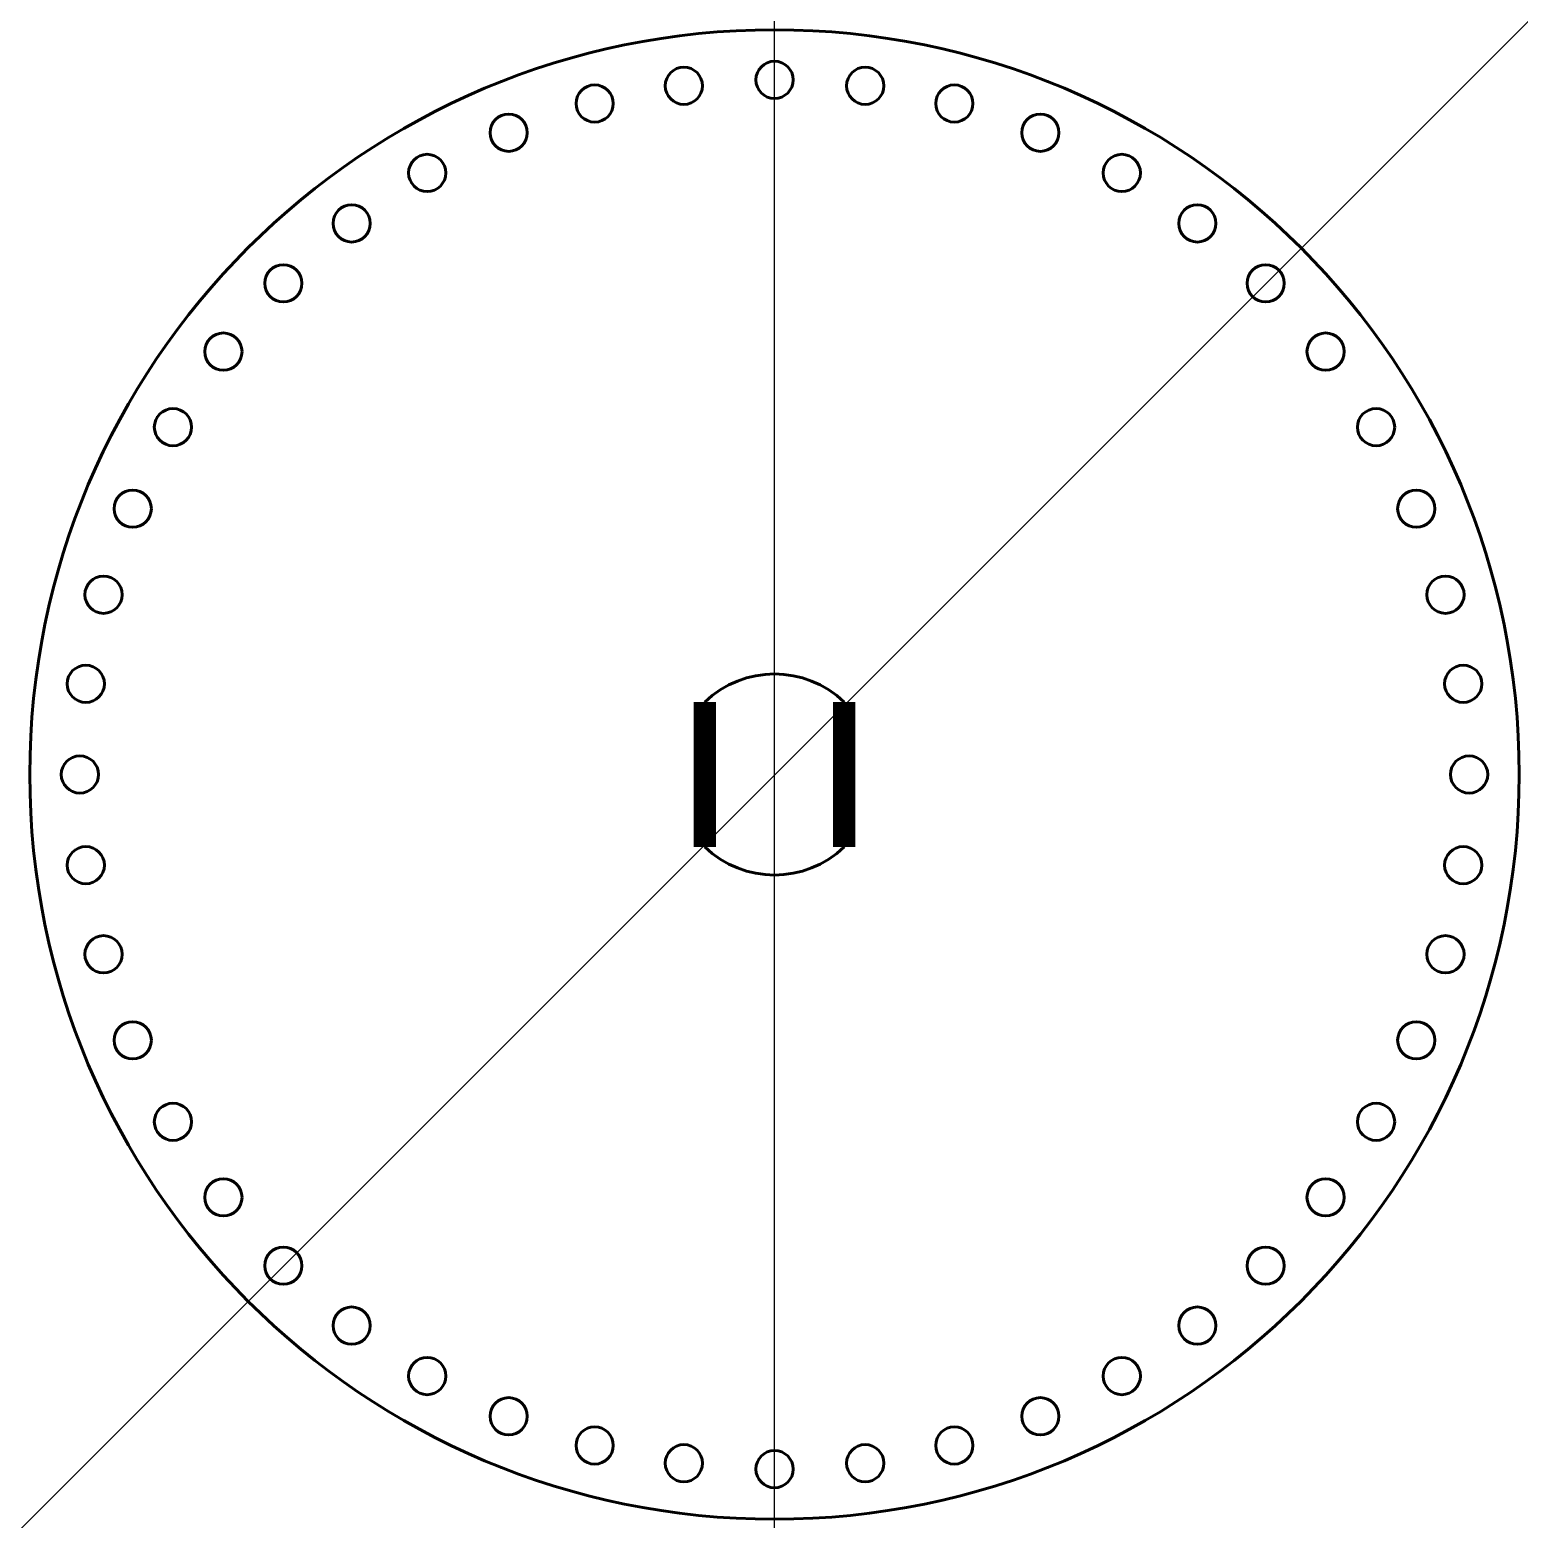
# Model space of a CAD drawing. Header units: millimetres. Extents: x -84.6 to -44.6, y -21.9 to 18.1.
import ezdxf

# ---------------------------------------------------------------- set-up
doc = ezdxf.new("R2010")
doc.units = ezdxf.units.MM
doc.linetypes.add('K5LT_BASIC', pattern=[0])

msp = doc.modelspace()

# ---------------------------------------------------------------- linework, layer by layer
at = {"color": 9, "true_color": 0xdca5c1}
for direction in [(0.707107, 0.707107), (0, 1)]:
    msp.add_xline((-64.558, -1.852), direction, dxfattribs=at)
at = {"color": 5, "linetype": 'K5LT_BASIC', "true_color": 0x0000ff, "const_width": 0.6}
for points in [[(-66.433, 0.091), (-66.433, -3.795)], [(-62.683, -3.795), (-62.683, 0.091)]]:
    msp.add_lwpolyline(points, dxfattribs=at)
at = {"color": 5, "linetype": 'K5LT_BASIC', "lineweight": 60, "true_color": 0x0000ff}
for centre, radius in [((-64.558, -1.852), 20), ((-64.558, 16.803), 0.5), ((-66.993, 16.644), 0.5), ((-62.123, 16.644), 0.5), ((-69.387, 16.168), 0.5), ((-59.73, 16.168), 0.5), ((-71.697, 15.383), 0.5), ((-57.419, 15.383), 0.5), ((-73.886, 14.304), 0.5), ((-55.231, 14.304), 0.5), ((-75.915, 12.948), 0.5), ((-53.202, 12.948), 0.5), ((-77.75, 11.339), 0.5), ((-51.367, 11.339), 0.5), ((-79.359, 9.505), 0.5), ((-49.758, 9.505), 0.5), ((-80.714, 7.476), 0.5), ((-48.402, 7.476), 0.5), ((-81.794, 5.287), 0.5), ((-47.323, 5.287), 0.5), ((-82.578, 2.976), 0.5), ((-46.539, 2.976), 0.5), ((-83.054, 0.583), 0.5), ((-46.063, 0.583), 0.5), ((-83.214, -1.852), 0.5), ((-45.903, -1.852), 0.5), ((-83.054, -4.287), 0.5), ((-46.063, -4.287), 0.5), ((-82.578, -6.68), 0.5), ((-46.539, -6.68), 0.5), ((-81.794, -8.991), 0.5), ((-47.323, -8.991), 0.5), ((-80.714, -11.18), 0.5), ((-48.402, -11.18), 0.5), ((-79.359, -13.209), 0.5), ((-49.758, -13.209), 0.5), ((-77.75, -15.043), 0.5), ((-51.367, -15.043), 0.5), ((-75.915, -16.652), 0.5), ((-53.202, -16.652), 0.5), ((-73.886, -18.008), 0.5), ((-55.231, -18.008), 0.5), ((-71.697, -19.087), 0.5), ((-57.419, -19.087), 0.5), ((-69.387, -19.872), 0.5), ((-59.73, -19.872), 0.5), ((-66.993, -20.348), 0.5), ((-62.123, -20.348), 0.5), ((-64.558, -20.507), 0.5)]:
    msp.add_circle(centre, radius, dxfattribs=at)
for start, end in [(46.017, 133.983), (226.017, 313.983)]:
    msp.add_arc((-64.558, -1.852), 2.7, start, end, dxfattribs=at)

doc.saveas('drawing.dxf')
